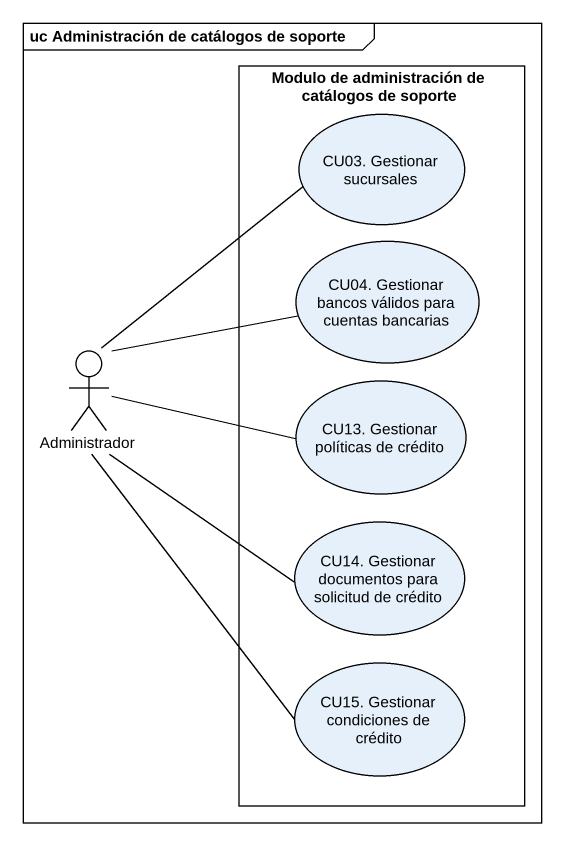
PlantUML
@startuml
mainframe uc Administración de catálogos de soporte
rectangle "Modulo de administración de catálogos de soporte" as Modulo_de_administración_de {
  usecase "CU03. Gestionar sucursales" as CU03_Gestionar_sucursales
  usecase "CU04. Gestionar bancos válidos para cuentas bancarias" as CU04_Gestionar_bancos
  usecase "CU13. Gestionar políticas de crédito" as CU13_Gestionar_políticas_de
  usecase "CU14. Gestionar documentos para solicitud de crédito" as CU14_Gestionar_documentos
  usecase "CU15. Gestionar condiciones de crédito" as CU15_Gestionar_condiciones
}
actor Administrador
Administrador -up- CU03_Gestionar_sucursales
Administrador -right- CU04_Gestionar_bancos
Administrador -right- CU13_Gestionar_políticas_de
Administrador -right- CU14_Gestionar_documentos
Administrador -- CU15_Gestionar_condiciones
@enduml
